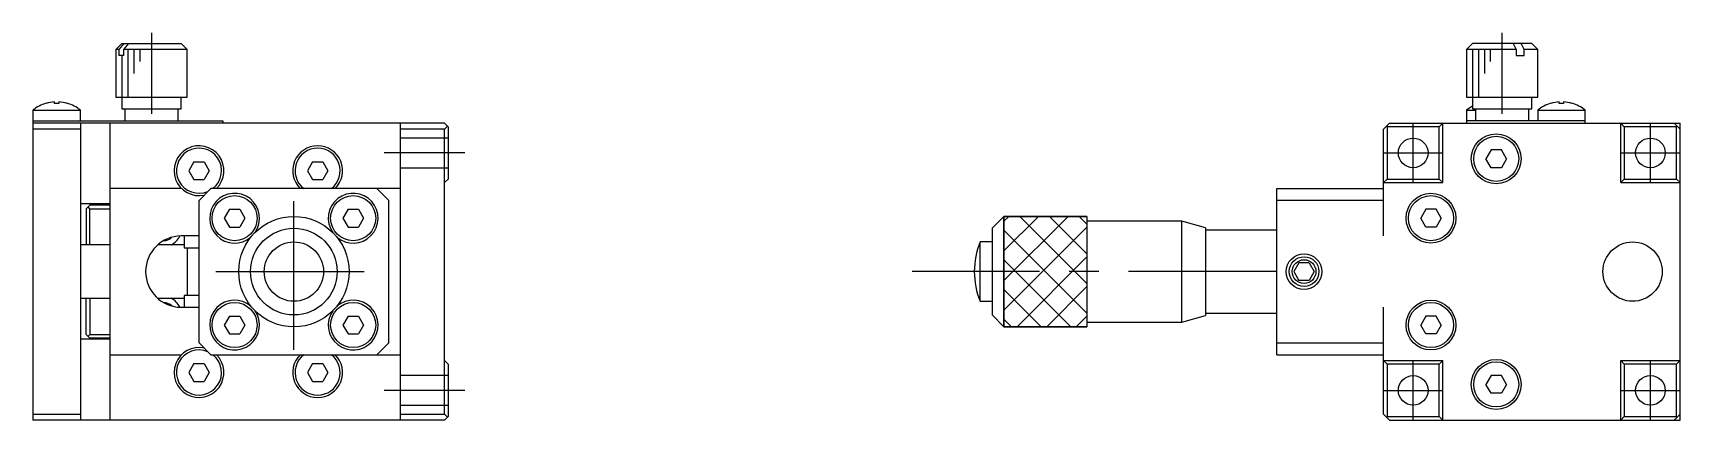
# Model space of a CAD drawing. Extents: x -35 to 326, y 23 to 241.
# Drawn here: x 187.2 to 326.1, y 135.1 to 167.7 of the extents above; entities that cross this region are included whole.
import ezdxf

# ---------------------------------------------------------------- set-up
doc = ezdxf.new("R2010")
doc.units = 0
doc.header["$LTSCALE"] = 10
doc.linetypes.add('CENTER', pattern=[2, 1.25, -0.25, 0.25, -0.25])
doc.linetypes.add('DASHED', pattern=[3.5, 2, -1.5])
doc.layers.get('0').update_dxf_attribs({"linetype": 'CONTINUOUS'})
doc.layers.add('CENTER', color=1, linetype='CENTER')

msp = doc.modelspace()

# ---------------------------------------------------------------- linework, layer by layer
at = {"color": 7, "linetype": 'CONTINUOUS'}
for p, q in [((194.699013, 166.839292), (194.199013, 166.339292)), ((194.875458, 166.839292), (194.441602, 166.339292)), ((194.699013, 166.839292), (199.699013, 166.839292)), ((194.85198, 166.339292), (195.285836, 166.839292)), ((200.199013, 166.339292), (199.699013, 166.839292)), ((308.563666, 166.839292), (308.063666, 166.339292)), ((313.563666, 166.839292), (308.563666, 166.839292)), ((311.986213, 166.839292), (312.245481, 166.339292)), ((312.932205, 166.339292), (312.672938, 166.839292)), ((314.063666, 166.339292), (313.563666, 166.839292)), ((194.199013, 166.339292), (194.199013, 162.339292)), ((194.441602, 166.339292), (194.199013, 166.339292)), ((194.441602, 166.339292), (194.441602, 165.839292)), ((194.85198, 165.839292), (194.441602, 165.839292)), ((194.85198, 165.839292), (194.85198, 166.339292)), ((200.199013, 166.339292), (194.85198, 166.339292)), ((200.199013, 162.339292), (200.199013, 166.339292)), ((312.245481, 166.339292), (308.063666, 166.339292)), ((308.063666, 166.339292), (308.063666, 162.339292)), ((312.245481, 166.339292), (312.245481, 165.839292)), ((312.245481, 165.839292), (312.932205, 165.839292)), ((314.063666, 166.339292), (312.932205, 166.339292)), ((312.932205, 165.839292), (312.932205, 166.339292)), ((314.063666, 162.339292), (314.063666, 166.339292)), ((187.199013, 161.237291), (191.199013, 161.237291)), ((187.199013, 161.237291), (187.199013, 135.139292)), ((188.312652, 161.808814), (188.310397, 161.813436)), ((189.019013, 161.808814), (189.019013, 161.929151)), ((189.379013, 161.808814), (189.019013, 161.808814)), ((189.379013, 161.929151), (189.379013, 161.808814)), ((190.087629, 161.813436), (190.085375, 161.808814)), ((191.199013, 160.339292), (191.199013, 161.237291)), ((194.199013, 162.339292), (200.199013, 162.339292)), ((194.699013, 162.339292), (194.699013, 161.339292)), ((194.699013, 161.339292), (199.699013, 161.339292)), ((194.949013, 161.339292), (194.949013, 160.339292)), ((199.449013, 160.339292), (199.449013, 161.339292)), ((199.699013, 161.339292), (199.699013, 162.339292)), ((308.063666, 162.339292), (314.063666, 162.339292)), ((308.063666, 161.237291), (308.813666, 161.237291)), ((308.063666, 161.237291), (308.063666, 160.139292)), ((308.563666, 162.339292), (308.563666, 161.339292)), ((308.563666, 161.339292), (313.563666, 161.339292)), ((308.813666, 161.339292), (308.813666, 160.339292)), ((313.313666, 160.339292), (313.313666, 161.339292)), ((313.563666, 161.339292), (313.563666, 162.339292)), ((314.063666, 161.237291), (314.063666, 160.339292)), ((314.063666, 161.237291), (318.063666, 161.237291)), ((315.177305, 161.808814), (315.17505, 161.813436)), ((315.883666, 161.808814), (315.883666, 161.929151)), ((316.243666, 161.808814), (315.883666, 161.808814)), ((316.243666, 161.929151), (316.243666, 161.808814)), ((316.952282, 161.813436), (316.950028, 161.808814)), ((318.063666, 160.139292), (318.063666, 161.237291)), ((187.199013, 160.339292), (203.199013, 160.339292)), ((221.899013, 160.139292), (187.199013, 160.139292)), ((191.199013, 160.139292), (191.199013, 135.139292)), ((193.699013, 135.139292), (193.699013, 160.139292)), ((203.199013, 160.339292), (203.199013, 160.139292)), ((218.199013, 135.139292), (218.199013, 160.139292)), ((222.199013, 159.839292), (221.899013, 160.139292)), ((222.149013, 159.889292), (221.899013, 159.639292)), ((222.199013, 159.839292), (222.199013, 155.439292)), ((301.563666, 160.139292), (301.063666, 159.639292)), ((301.313666, 159.889292), (301.363666, 159.839292)), ((305.763666, 159.839292), (301.363666, 159.839292)), ((301.363666, 159.839292), (301.363666, 155.439292)), ((301.563666, 160.139292), (326.063666, 160.139292)), ((305.763666, 159.839292), (306.063666, 160.139292)), ((305.763666, 155.439292), (305.763666, 159.839292)), ((306.063666, 155.139292), (306.063666, 160.139292)), ((318.063666, 160.339292), (308.063666, 160.339292)), ((321.063666, 155.139292), (321.063666, 160.139292)), ((321.063666, 160.139292), (321.363666, 159.839292)), ((325.763666, 159.839292), (321.363666, 159.839292)), ((321.363666, 159.839292), (321.363666, 155.439292)), ((326.063666, 159.639292), (325.563666, 160.139292)), ((325.763666, 159.839292), (325.813666, 159.889292)), ((325.763666, 155.439292), (325.763666, 159.839292)), ((326.063666, 135.139292), (326.063666, 160.139292)), ((191.199013, 159.639292), (187.199013, 159.639292)), ((221.899013, 159.639292), (218.199013, 159.639292)), ((221.899013, 135.639292), (221.899013, 159.639292)), ((301.063661, 150.639292), (301.063671, 159.639292)), ((310.130653, 157.889292), (309.697641, 157.139292)), ((310.130653, 156.389292), (309.697641, 157.139292)), ((310.996679, 157.889292), (310.130653, 157.889292)), ((311.429692, 157.139292), (310.996679, 157.889292)), ((311.429692, 157.139292), (310.996679, 156.389292)), ((200.766, 156.889292), (200.332988, 156.139292)), ((200.332988, 156.139292), (200.766, 155.389292)), ((200.766, 156.889292), (201.632026, 156.889292)), ((201.632026, 156.889292), (202.065038, 156.139292)), ((202.065038, 156.139292), (201.632026, 155.389292)), ((210.766, 156.889292), (210.332988, 156.139292)), ((210.332988, 156.139292), (210.766, 155.389292)), ((210.766, 156.889292), (211.632026, 156.889292)), ((211.632026, 156.889292), (212.065038, 156.139292)), ((212.065038, 156.139292), (211.632026, 155.389292)), ((310.996679, 156.389292), (310.130653, 156.389292)), ((199.729319, 154.639292), (193.699013, 154.639292)), ((200.766, 155.389292), (201.632026, 155.389292)), ((202.199013, 154.639292), (201.199013, 153.639292)), ((218.199013, 154.639292), (202.199013, 154.639292)), ((210.766, 155.389292), (211.632026, 155.389292)), ((216.199013, 154.639292), (217.199013, 153.639292)), ((221.899013, 155.139292), (222.199013, 155.439292)), ((292.063666, 154.639292), (301.063666, 154.639292)), ((292.063666, 140.639292), (292.063666, 154.639292)), ((301.063666, 155.139292), (301.363666, 155.439292)), ((301.063666, 155.139292), (306.063666, 155.139292)), ((301.363666, 155.439292), (305.763666, 155.439292)), ((306.063666, 155.139292), (305.763666, 155.439292)), ((321.363666, 155.439292), (321.063666, 155.139292)), ((321.063666, 155.139292), (326.063666, 155.139292)), ((321.363666, 155.439292), (325.763666, 155.439292)), ((325.763666, 155.439292), (326.063666, 155.139292)), ((193.699013, 153.339292), (191.199013, 153.339292)), ((191.999013, 153.239292), (191.699013, 152.939292)), ((191.699013, 152.939292), (191.699013, 149.889292)), ((191.999013, 152.939292), (191.849013, 153.089292)), ((193.699013, 153.239292), (191.999013, 153.239292)), ((191.999013, 149.889292), (191.999013, 152.939292)), ((191.999013, 152.939292), (193.699013, 152.939292)), ((201.199013, 141.639292), (201.199013, 153.639292)), ((203.766, 152.889292), (203.332988, 152.139292)), ((203.766, 152.889292), (204.632026, 152.889292)), ((204.632026, 152.889292), (205.065038, 152.139292)), ((213.766, 152.889292), (213.332988, 152.139292)), ((213.766, 152.889292), (214.632026, 152.889292)), ((214.632026, 152.889292), (215.065038, 152.139292)), ((217.199013, 141.639292), (217.199013, 153.639292)), ((301.063666, 153.639292), (292.063666, 153.639292)), ((304.630653, 152.889292), (304.197641, 152.139292)), ((305.496679, 152.889292), (304.630653, 152.889292)), ((305.929692, 152.139292), (305.496679, 152.889292)), ((203.332988, 152.139292), (203.766, 151.389292)), ((203.766, 151.389292), (204.632026, 151.389292)), ((205.065038, 152.139292), (204.632026, 151.389292)), ((213.332988, 152.139292), (213.766, 151.389292)), ((213.766, 151.389292), (214.632026, 151.389292)), ((215.065038, 152.139292), (214.632026, 151.389292)), ((269.063666, 152.289292), (268.063666, 151.289292)), ((276.063666, 152.289292), (276.063666, 142.989292)), ((284.063666, 151.889292), (276.063666, 151.889292)), ((284.063666, 143.389292), (284.063666, 151.889292)), ((286.063666, 151.339292), (284.063666, 151.889292)), ((304.630653, 151.389292), (304.197641, 152.139292)), ((305.496679, 151.389292), (304.630653, 151.389292)), ((305.929692, 152.139292), (305.496679, 151.389292)), ((201.199013, 150.639292), (199.699013, 150.639292)), ((199.949013, 150.639292), (199.949013, 149.639292)), ((268.063666, 150.139292), (267.063666, 150.139292)), ((267.063666, 145.139292), (267.063666, 150.139292)), ((268.063666, 151.289292), (268.063666, 143.989292)), ((286.063666, 151.339292), (286.063666, 143.939292)), ((292.063666, 151.139292), (286.063666, 151.139292)), ((193.699013, 149.889292), (191.199013, 149.889292)), ((199.949013, 149.889292), (197.7147, 149.889292)), ((199.949013, 149.639292), (201.199013, 149.639292)), ((200.199013, 149.639292), (200.199013, 145.639292)), ((293.930653, 148.389292), (293.497641, 147.639292)), ((293.497641, 147.639292), (293.930653, 146.889292)), ((294.796679, 148.389292), (293.930653, 148.389292)), ((294.796679, 148.389292), (295.229692, 147.639292)), ((295.229692, 147.639292), (294.796679, 146.889292)), ((294.796679, 146.889292), (293.930653, 146.889292)), ((191.199013, 145.389292), (193.699013, 145.389292)), ((191.699013, 142.339292), (191.699013, 145.389292)), ((191.999013, 145.389292), (191.999013, 142.339292)), ((197.7147, 145.389292), (199.949013, 145.389292)), ((199.699013, 144.639292), (201.199013, 144.639292)), ((199.949013, 145.639292), (199.949013, 144.639292)), ((201.199013, 145.639292), (199.949013, 145.639292)), ((267.063666, 145.139292), (268.063666, 145.139292)), ((301.063671, 135.639292), (301.063661, 144.639292)), ((203.766, 143.889292), (203.332988, 143.139292)), ((203.332988, 143.139292), (203.766, 142.389292)), ((203.766, 143.889292), (204.632026, 143.889292)), ((204.632026, 143.889292), (205.065038, 143.139292)), ((205.065038, 143.139292), (204.632026, 142.389292)), ((213.766, 143.889292), (213.332988, 143.139292)), ((213.332988, 143.139292), (213.766, 142.389292)), ((213.766, 143.889292), (214.632026, 143.889292)), ((214.632026, 143.889292), (215.065038, 143.139292)), ((215.065038, 143.139292), (214.632026, 142.389292)), ((268.063666, 143.989292), (269.063666, 142.989292)), ((276.063666, 143.389292), (284.063666, 143.389292)), ((284.063666, 143.389292), (286.063666, 143.939292)), ((286.063666, 144.139292), (292.063666, 144.139292)), ((304.630653, 143.889292), (304.197641, 143.139292)), ((304.630653, 142.389292), (304.197641, 143.139292)), ((305.496679, 143.889292), (304.630653, 143.889292)), ((305.929692, 143.139292), (305.496679, 143.889292)), ((305.929692, 143.139292), (305.496679, 142.389292)), ((193.699013, 141.939292), (191.199013, 141.939292)), ((191.999013, 142.039292), (191.699013, 142.339292)), ((191.999013, 142.339292), (191.849013, 142.189292)), ((191.999013, 142.339292), (193.699013, 142.339292)), ((193.699013, 142.039292), (191.999013, 142.039292)), ((203.766, 142.389292), (204.632026, 142.389292)), ((213.766, 142.389292), (214.632026, 142.389292)), ((269.063666, 143.004409), (269.063666, 142.989292)), ((305.496679, 142.389292), (304.630653, 142.389292)), ((193.699013, 140.639292), (199.729319, 140.639292)), ((201.199013, 141.639292), (202.199013, 140.639292)), ((202.199013, 140.639292), (218.199013, 140.639292)), ((216.199013, 140.639292), (217.199013, 141.639292)), ((292.063666, 141.639292), (301.063666, 141.639292)), ((292.063666, 140.639292), (301.063666, 140.639292)), ((200.766, 139.889292), (200.332988, 139.139292)), ((200.332988, 139.139292), (200.766, 138.389292)), ((200.766, 139.889292), (201.632026, 139.889292)), ((201.632026, 139.889292), (202.065038, 139.139292)), ((202.065038, 139.139292), (201.632026, 138.389292)), ((210.766, 139.889292), (210.332988, 139.139292)), ((210.332988, 139.139292), (210.766, 138.389292)), ((210.766, 139.889292), (211.632026, 139.889292)), ((211.632026, 139.889292), (212.065038, 139.139292)), ((212.065038, 139.139292), (211.632026, 138.389292)), ((222.199013, 139.839292), (221.899013, 140.139292)), ((222.199013, 139.839292), (222.199013, 135.439292)), ((301.363666, 139.839292), (301.063666, 140.139292)), ((301.063666, 140.139292), (306.063666, 140.139292)), ((301.363666, 139.839292), (301.363666, 135.439292)), ((305.763666, 139.839292), (301.363666, 139.839292)), ((305.763666, 139.839292), (306.063666, 140.139292)), ((305.763666, 135.439292), (305.763666, 139.839292)), ((306.063666, 135.139292), (306.063666, 140.139292)), ((310.130653, 138.889292), (309.697641, 138.139292)), ((310.996679, 138.889292), (310.130653, 138.889292)), ((311.429692, 138.139292), (310.996679, 138.889292)), ((321.063666, 135.139292), (321.063666, 140.139292)), ((321.063666, 140.139292), (321.363666, 139.839292)), ((321.063666, 140.139292), (326.063666, 140.139292)), ((321.363666, 139.839292), (321.363666, 135.439292)), ((325.763666, 139.839292), (321.363666, 139.839292)), ((326.063666, 140.139292), (325.763666, 139.839292)), ((325.763666, 135.439292), (325.763666, 139.839292)), ((200.766, 138.389292), (201.632026, 138.389292)), ((210.766, 138.389292), (211.632026, 138.389292)), ((310.130653, 137.389292), (309.697641, 138.139292)), ((311.429692, 138.139292), (310.996679, 137.389292)), ((310.996679, 137.389292), (310.130653, 137.389292)), ((187.199013, 135.639292), (191.199013, 135.639292)), ((221.899013, 135.139292), (187.199013, 135.139292)), ((218.199013, 135.639292), (221.899013, 135.639292)), ((221.899013, 135.639292), (222.149013, 135.389292)), ((221.899013, 135.139292), (222.199013, 135.439292)), ((301.063666, 135.639292), (301.563666, 135.139292)), ((301.363666, 135.439292), (301.313666, 135.389292)), ((301.363666, 135.439292), (305.763666, 135.439292)), ((301.563666, 135.139292), (326.063666, 135.139292)), ((306.063666, 135.139292), (305.763666, 135.439292)), ((321.363666, 135.439292), (321.063666, 135.139292)), ((321.363666, 135.439292), (325.763666, 135.439292)), ((326.063666, 135.639292), (325.563666, 135.139292)), ((325.763666, 135.439292), (325.813666, 135.389292))]:
    msp.add_line(p, q, dxfattribs=at)
at = {"color": 3, "linetype": 'CONTINUOUS'}
for p, q in [((194.699013, 165.839292), (194.699013, 162.339292)), ((195.199013, 166.339292), (195.199013, 162.339292)), ((195.699013, 166.339292), (195.699013, 164.339292)), ((196.199013, 166.339292), (196.199013, 165.339292)), ((308.563666, 166.339292), (308.563666, 162.339292)), ((309.063666, 166.339292), (309.063666, 162.339292)), ((309.563666, 166.339292), (309.563666, 164.339292)), ((310.063666, 166.339292), (310.063666, 165.339292)), ((269.063666, 152.289292), (269.063666, 143.004409)), ((276.063666, 152.289292), (269.063666, 152.289292)), ((269.063666, 151.88804), (269.464918, 152.289292)), ((269.063666, 149.38804), (271.964918, 152.289292)), ((269.063666, 146.88804), (274.464918, 152.289292)), ((269.063666, 142.989292), (269.063666, 152.289292)), ((269.063666, 152.289292), (276.063666, 152.289292)), ((269.063666, 144.38804), (276.063666, 151.38804)), ((270.40775, 152.289292), (276.063666, 146.633376)), ((272.90775, 152.289292), (276.063666, 149.133376)), ((275.40775, 152.289292), (276.063666, 151.633376)), ((276.063666, 152.289292), (276.063666, 142.989292)), ((276.063666, 152.289292), (276.063666, 142.989292)), ((269.063666, 151.133376), (276.063666, 144.133376)), ((269.063666, 148.633376), (274.70775, 142.989292)), ((270.164918, 142.989292), (276.063666, 148.88804)), ((269.063666, 146.133376), (272.20775, 142.989292)), ((272.664918, 142.989292), (276.063666, 146.38804)), ((269.063666, 143.633376), (269.70775, 142.989292)), ((275.164918, 142.989292), (276.063666, 143.88804)), ((269.063666, 142.989292), (276.063666, 142.989292)), ((276.063666, 142.989292), (269.063666, 142.989292))]:
    msp.add_line(p, q, dxfattribs=at)
at = {"color": 3, "linetype": 'DASHED'}
for p, q in [((222.199013, 158.889292), (218.199009, 158.889292)), ((218.199009, 156.389292), (222.199013, 156.389292)), ((222.199013, 138.889292), (218.199009, 138.889292)), ((218.199009, 136.389292), (222.199013, 136.389292))]:
    msp.add_line(p, q, dxfattribs=at)
at = {"color": 7, "linetype": 'CONTINUOUS'}
for centre, radius in [((303.563666, 157.639292), 1.25), ((310.563666, 157.139292), 2.1), ((310.563666, 157.139292), 1.9), ((323.563666, 157.639292), 1.25), ((305.063666, 152.139292), 2.1), ((204.199013, 152.139292), 1.9), ((214.199013, 152.139292), 1.9), ((305.063666, 152.139292), 1.9), ((209.199013, 147.639292), 4.65), ((209.199013, 147.639292), 3.65), ((209.199013, 147.639292), 2.5), ((322.063666, 147.639292), 2.5), ((294.363666, 147.639292), 1.25), ((294.363666, 147.639292), 1), ((204.199013, 143.139292), 1.9), ((214.199013, 143.139292), 1.9), ((305.063666, 143.139292), 2.1), ((305.063666, 143.139292), 1.9), ((303.563666, 137.639292), 1.25), ((310.563666, 138.139292), 2.1), ((310.563666, 138.139292), 1.9), ((323.563666, 137.639292), 1.25)]:
    msp.add_circle(centre, radius, dxfattribs=at)
at = {"color": 3, "linetype": 'CONTINUOUS'}
msp.add_circle((294.363666, 147.639292), 1.5, dxfattribs=at)
at = {"color": 7, "linetype": 'CONTINUOUS'}
for centre, radius, start, end in [((189.199013, 158.739292), 3.2, 106.122533, 128.682187), ((189.199013, 158.739292), 3.194933, 93.229709, 106.106712), ((189.199013, 158.739292), 3.194933, 73.893288, 86.770291), ((189.199013, 158.739292), 3.2, 51.317813, 73.877467), ((310.063666, 158.739292), 3.2, 117.953187, 128.682187), ((316.063666, 158.739292), 3.2, 106.122533, 128.682187), ((316.063666, 158.739292), 3.194933, 93.229709, 106.106712), ((316.063666, 158.739292), 3.194933, 73.893288, 86.770291), ((316.063666, 158.739292), 3.2, 51.317813, 73.877467), ((201.199013, 156.139292), 2.1, 314.415309, 282.330027), ((201.199013, 156.139292), 1.9, 307.863646, 293.497826), ((211.199013, 156.139292), 2.1, 314.415309, 225.584691), ((211.199013, 156.139292), 1.9, 307.863646, 232.136354), ((204.199013, 152.139292), 2.1, 325.087602, 310.937973), ((214.199013, 152.139292), 2.1, 229.062027, 214.912398), ((199.699013, 147.639292), 3, 90, 270), ((198.199013, 151.239292), 1.5, 295.841933, 336.31076), ((273.063666, 147.639292), 6.5, 157.380135, 202.619865), ((198.199013, 144.039292), 1.5, 23.578178, 64.158067), ((204.199013, 143.139292), 2.1, 49.062028, 34.912397), ((214.199013, 143.139292), 2.1, 145.087602, 130.937973), ((201.199013, 139.139292), 2.1, 77.01084, 45.584691), ((201.199013, 139.139292), 1.9, 66.502174, 52.136354), ((211.199013, 139.139292), 2.1, 134.415309, 45.584691), ((211.199013, 139.139292), 1.9, 127.863646, 52.136354)]:
    msp.add_arc(centre, radius, start, end, dxfattribs=at)
at = {"color": 3, "linetype": 'CONTINUOUS'}
for centre, start, end in [((198.199013, 151.239292), 270.191757, 315.047973), ((198.199013, 144.039292), 44.952026, 90)]:
    msp.add_arc(centre, 1, start, end, dxfattribs=at)
at = {"layer": 'CENTER', "color": 1, "linetype": 'CENTER'}
for p, q in [((197.199013, 167.739292), (197.199013, 160.939292)), ((311.063666, 160.939292), (311.063666, 167.739292)), ((303.563666, 155.139292), (303.563666, 160.139292)), ((323.563666, 155.139292), (323.563666, 160.139292)), ((223.599013, 157.639292), (216.799009, 157.639292)), ((301.063666, 157.639292), (306.063666, 157.639292)), ((321.063666, 157.639292), (326.063666, 157.639292)), ((209.199013, 141.059292), (209.199013, 154.219292)), ((202.619013, 147.639292), (215.779013, 147.639292)), ((292.063666, 147.639292), (261.313666, 147.639292)), ((303.563666, 135.139292), (303.563666, 140.139292)), ((323.563666, 135.139292), (323.563666, 140.139292)), ((223.599013, 137.639292), (216.799009, 137.639292)), ((301.063666, 137.639292), (306.063666, 137.639292)), ((321.063666, 137.639292), (326.063666, 137.639292))]:
    msp.add_line(p, q, dxfattribs=at)

doc.saveas('drawing.dxf')
